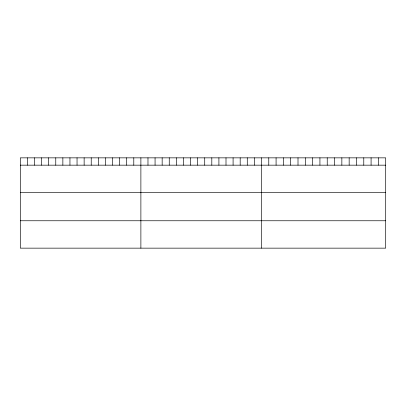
<?xml version="1.0" encoding="UTF-8"?>
<svg xmlns="http://www.w3.org/2000/svg" width="406" height="406" viewBox="0 0 406 406"><rect width="100%" height="100%" fill="white"/><g stroke="black" fill="none" stroke-linecap="round" stroke-linejoin="round"><path stroke-width="0.61" d="M385.7 165.166L385.7 248.147L20.3 248.147L20.3 157.853L385.7 157.853L385.7 165.166L20.3 165.166M20.3 192.551L385.7 192.551M20.3 220.762L385.7 220.762M378.392 157.853L378.392 165.166M371.084 157.853L371.084 165.166M363.776 157.853L363.776 165.166M356.468 157.853L356.468 165.166M349.16 157.853L349.16 165.166M341.852 157.853L341.852 165.166M334.544 157.853L334.544 165.166M327.236 157.853L327.236 165.166M319.928 157.853L319.928 165.166M312.62 157.853L312.62 165.166M305.312 157.853L305.312 165.166M298.004 157.853L298.004 165.166M290.696 157.853L290.696 165.166M283.388 157.853L283.388 165.166M276.08 157.853L276.08 165.166M268.772 157.853L268.772 165.166M261.464 157.853L261.464 248.147M254.369 157.853L254.369 165.166M247.279 157.853L247.279 165.166M240.185 157.853L240.185 165.166M233.09 157.853L233.09 165.166M226 157.853L226 165.166M218.905 157.853L218.905 165.166M211.81 157.853L211.81 165.166M204.72 157.853L204.72 165.166M197.626 157.853L197.626 165.166M190.536 157.853L190.536 165.166M183.441 157.853L183.441 165.166M176.346 157.853L176.346 165.166M169.256 157.853L169.256 165.166M162.161 157.853L162.161 165.166M155.067 157.853L155.067 165.166M147.977 157.853L147.977 165.166M140.882 157.853L140.882 248.147M133.787 157.853L133.787 165.166M126.697 157.853L126.697 165.166M119.603 157.853L119.603 165.166M112.508 157.853L112.508 165.166M105.418 157.853L105.418 165.166M98.323 157.853L98.323 165.166M91.228 157.853L91.228 165.166M84.138 157.853L84.138 165.166M77.044 157.853L77.044 165.166M69.954 157.853L69.954 165.166M62.859 157.853L62.859 165.166M55.764 157.853L55.764 165.166M48.674 157.853L48.674 165.166M41.579 157.853L41.579 165.166M34.485 157.853L34.485 165.166M27.395 157.853L27.395 165.166"/></g></svg>
